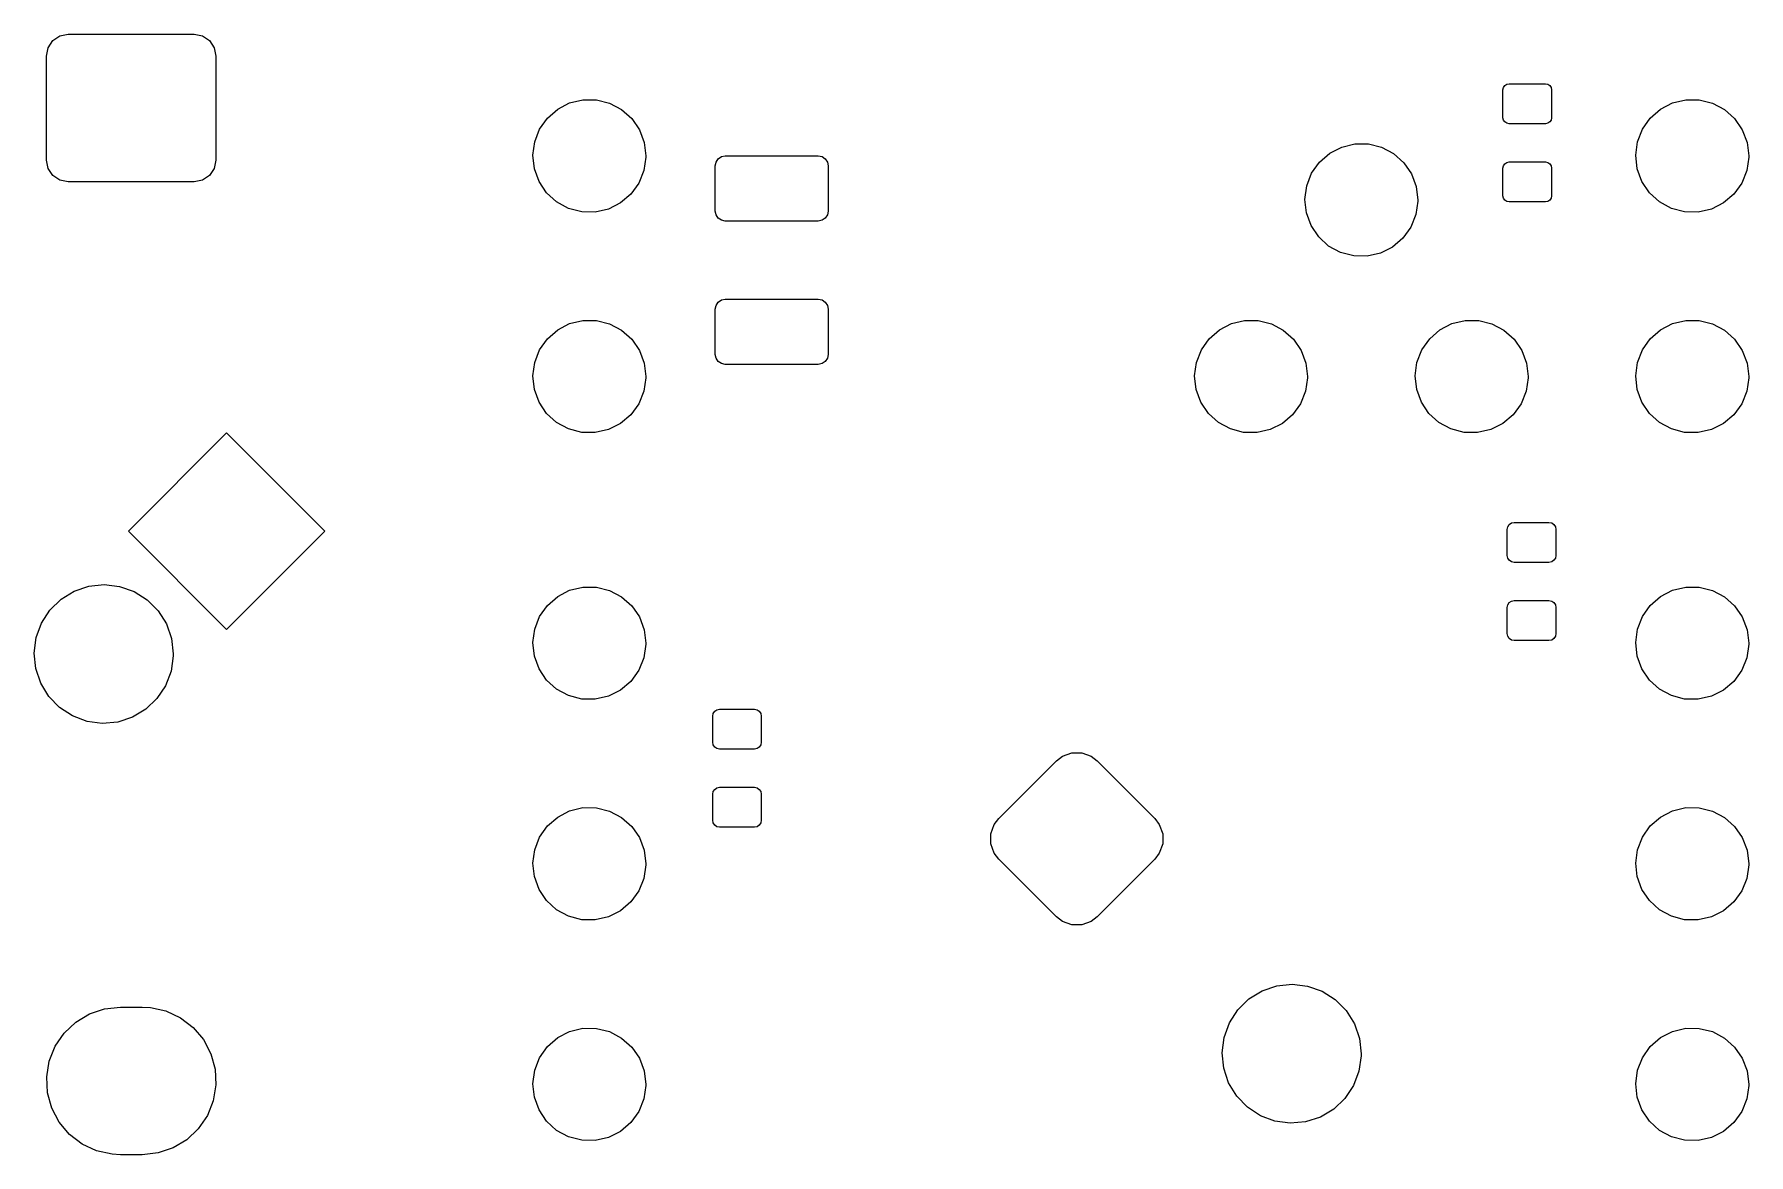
# Model space of a CAD drawing. Extents: x 100.2 to 143.8, y -109.8 to -50.2.
# Drawn here: x 101.36 to 121.1, y -78.3 to -65.4 of the extents above; entities that cross this region are included whole.
import ezdxf

# ---------------------------------------------------------------- set-up
doc = ezdxf.new("R2010")
doc.units = 0
doc.layers.add('BLACK', color=7, linetype='CONTINUOUS')

msp = doc.modelspace()

# ---------------------------------------------------------------- linework, layer by layer
at = {"layer": 'BLACK', "linetype": 'CONTINUOUS'}
for p, q in [((101.519, -65.5543), (101.573, -65.4732)), ((101.573, -65.4732), (101.654, -65.419)), ((101.654, -65.419), (101.75, -65.4)), ((101.75, -65.4), (103.2, -65.4)), ((103.2, -65.4), (103.296, -65.419)), ((103.296, -65.419), (103.377, -65.4732)), ((103.377, -65.4732), (103.431, -65.5543)), ((101.5, -65.65), (101.519, -65.5543)), ((101.5, -66.85), (101.5, -65.65)), ((103.431, -65.5543), (103.45, -65.65)), ((103.45, -65.65), (103.45, -66.85)), ((118.27, -66.04), (118.275, -66.0132)), ((118.27, -66.36), (118.27, -66.04)), ((118.275, -66.0132), (118.291, -65.9905)), ((118.291, -65.9905), (118.313, -65.9753)), ((118.313, -65.9753), (118.34, -65.97)), ((118.34, -65.97), (118.76, -65.97)), ((118.76, -65.97), (118.787, -65.9753)), ((118.787, -65.9753), (118.809, -65.9905)), ((118.809, -65.9905), (118.825, -66.0132)), ((118.825, -66.0132), (118.83, -66.04)), ((118.83, -66.04), (118.83, -66.36)), ((107.267, -66.3651), (107.385, -66.2624)), ((107.385, -66.2624), (107.523, -66.1908)), ((107.523, -66.1908), (107.675, -66.1543)), ((107.675, -66.1543), (107.831, -66.1551)), ((107.831, -66.1551), (107.983, -66.1932)), ((107.983, -66.1932), (108.121, -66.2663)), ((108.121, -66.2663), (108.238, -66.3701)), ((119.967, -66.3651), (120.085, -66.2624)), ((120.085, -66.2624), (120.223, -66.1908)), ((120.223, -66.1908), (120.375, -66.1543)), ((120.375, -66.1543), (120.531, -66.1551)), ((120.531, -66.1551), (120.683, -66.1932)), ((120.683, -66.1932), (120.821, -66.2663)), ((120.821, -66.2663), (120.938, -66.3701)), ((107.12, -66.6384), (107.177, -66.4928)), ((107.177, -66.4928), (107.267, -66.3651)), ((108.238, -66.3701), (108.326, -66.4989)), ((108.326, -66.4989), (108.381, -66.645)), ((118.275, -66.3868), (118.27, -66.36)), ((118.291, -66.4095), (118.275, -66.3868)), ((118.313, -66.4247), (118.291, -66.4095)), ((118.34, -66.43), (118.313, -66.4247)), ((118.76, -66.43), (118.34, -66.43)), ((118.787, -66.4247), (118.76, -66.43)), ((118.809, -66.4095), (118.787, -66.4247)), ((118.825, -66.3868), (118.809, -66.4095)), ((118.83, -66.36), (118.825, -66.3868)), ((119.82, -66.6384), (119.877, -66.4928)), ((119.877, -66.4928), (119.967, -66.3651)), ((120.938, -66.3701), (121.026, -66.4989)), ((121.026, -66.4989), (121.081, -66.645)), ((107.1, -66.7932), (107.12, -66.6384)), ((108.381, -66.645), (108.4, -66.8)), ((116.275, -66.7704), (116.413, -66.6988)), ((116.413, -66.6988), (116.565, -66.6623)), ((116.565, -66.6623), (116.721, -66.6631)), ((116.721, -66.6631), (116.873, -66.7012)), ((116.873, -66.7012), (117.011, -66.7743)), ((119.8, -66.7932), (119.82, -66.6384)), ((121.081, -66.645), (121.1, -66.8)), ((101.519, -66.9457), (101.5, -66.85)), ((103.45, -66.85), (103.431, -66.9457)), ((107.117, -66.9484), (107.1, -66.7932)), ((108.4, -66.8136), (108.378, -66.9682)), ((108.4, -66.8), (108.4, -66.8136)), ((109.2, -66.915), (109.209, -66.871)), ((109.2, -67.435), (109.2, -66.915)), ((109.209, -66.871), (109.234, -66.8337)), ((109.234, -66.8337), (109.271, -66.8088)), ((109.271, -66.8088), (109.315, -66.8)), ((109.315, -66.8), (110.385, -66.8)), ((110.385, -66.8), (110.429, -66.8088)), ((110.429, -66.8088), (110.466, -66.8337)), ((110.466, -66.8337), (110.491, -66.871)), ((110.491, -66.871), (110.5, -66.915)), ((110.5, -66.915), (110.5, -67.435)), ((116.067, -67.0008), (116.157, -66.8731)), ((116.157, -66.8731), (116.275, -66.7704)), ((117.011, -66.7743), (117.128, -66.8781)), ((117.128, -66.8781), (117.216, -67.0069)), ((118.27, -66.94), (118.275, -66.9132)), ((118.275, -66.9132), (118.291, -66.8905)), ((118.291, -66.8905), (118.313, -66.8753)), ((118.313, -66.8753), (118.34, -66.87)), ((118.34, -66.87), (118.76, -66.87)), ((118.76, -66.87), (118.787, -66.8753)), ((118.787, -66.8753), (118.809, -66.8905)), ((118.809, -66.8905), (118.825, -66.9132)), ((118.825, -66.9132), (118.83, -66.94)), ((119.817, -66.9484), (119.8, -66.7932)), ((121.1, -66.8136), (121.078, -66.9682)), ((121.1, -66.8), (121.1, -66.8136)), ((101.573, -67.0268), (101.519, -66.9457)), ((101.654, -67.081), (101.573, -67.0268)), ((101.75, -67.1), (101.654, -67.081)), ((103.2, -67.1), (101.75, -67.1)), ((103.296, -67.081), (103.2, -67.1)), ((103.377, -67.0268), (103.296, -67.081)), ((103.431, -66.9457), (103.377, -67.0268)), ((107.171, -67.0951), (107.117, -66.9484)), ((107.258, -67.2247), (107.171, -67.0951)), ((108.32, -67.1131), (108.228, -67.24)), ((108.378, -66.9682), (108.32, -67.1131)), ((116.01, -67.1464), (116.067, -67.0008)), ((117.216, -67.0069), (117.271, -67.153)), ((118.27, -67.26), (118.27, -66.94)), ((118.83, -66.94), (118.83, -67.26)), ((119.871, -67.0951), (119.817, -66.9484)), ((119.958, -67.2247), (119.871, -67.0951)), ((121.02, -67.1131), (120.928, -67.24)), ((121.078, -66.9682), (121.02, -67.1131)), ((107.373, -67.3298), (107.258, -67.2247)), ((108.228, -67.24), (108.11, -67.3414)), ((115.99, -67.3012), (116.01, -67.1464)), ((116.007, -67.4564), (115.99, -67.3012)), ((117.271, -67.153), (117.29, -67.308)), ((117.29, -67.308), (117.29, -67.3216)), ((118.275, -67.2868), (118.27, -67.26)), ((118.291, -67.3095), (118.275, -67.2868)), ((118.313, -67.3247), (118.291, -67.3095)), ((118.809, -67.3095), (118.787, -67.3247)), ((118.825, -67.2868), (118.809, -67.3095)), ((118.83, -67.26), (118.825, -67.2868)), ((120.073, -67.3298), (119.958, -67.2247)), ((120.928, -67.24), (120.81, -67.3414)), ((107.511, -67.4044), (107.373, -67.3298)), ((107.662, -67.444), (107.511, -67.4044)), ((107.818, -67.4464), (107.662, -67.444)), ((107.97, -67.4116), (107.818, -67.4464)), ((108.11, -67.3414), (107.97, -67.4116)), ((109.209, -67.479), (109.2, -67.435)), ((109.234, -67.5163), (109.209, -67.479)), ((109.271, -67.5412), (109.234, -67.5163)), ((110.466, -67.5163), (110.429, -67.5412)), ((110.491, -67.479), (110.466, -67.5163)), ((110.5, -67.435), (110.491, -67.479)), ((116.061, -67.6031), (116.007, -67.4564)), ((117.268, -67.4762), (117.21, -67.6211)), ((117.29, -67.3216), (117.268, -67.4762)), ((118.34, -67.33), (118.313, -67.3247)), ((118.76, -67.33), (118.34, -67.33)), ((118.787, -67.3247), (118.76, -67.33)), ((120.211, -67.4044), (120.073, -67.3298)), ((120.362, -67.444), (120.211, -67.4044)), ((120.518, -67.4464), (120.362, -67.444)), ((120.67, -67.4116), (120.518, -67.4464)), ((120.81, -67.3414), (120.67, -67.4116)), ((109.315, -67.55), (109.271, -67.5412)), ((110.385, -67.55), (109.315, -67.55)), ((110.429, -67.5412), (110.385, -67.55)), ((116.148, -67.7327), (116.061, -67.6031)), ((117.21, -67.6211), (117.118, -67.748)), ((116.263, -67.8378), (116.148, -67.7327)), ((116.401, -67.9124), (116.263, -67.8378)), ((116.552, -67.952), (116.401, -67.9124)), ((117, -67.8494), (116.86, -67.9196)), ((117.118, -67.748), (117, -67.8494)), ((116.708, -67.9544), (116.552, -67.952)), ((116.86, -67.9196), (116.708, -67.9544)), ((109.209, -68.521), (109.234, -68.4837)), ((109.234, -68.4837), (109.271, -68.4588)), ((109.271, -68.4588), (109.315, -68.45)), ((109.315, -68.45), (110.385, -68.45)), ((110.385, -68.45), (110.429, -68.4588)), ((110.429, -68.4588), (110.466, -68.4837)), ((110.466, -68.4837), (110.491, -68.521)), ((107.523, -68.7308), (107.675, -68.6943)), ((107.675, -68.6943), (107.831, -68.6951)), ((107.831, -68.6951), (107.983, -68.7332)), ((109.2, -68.565), (109.209, -68.521)), ((109.2, -69.085), (109.2, -68.565)), ((110.491, -68.521), (110.5, -68.565)), ((110.5, -68.565), (110.5, -69.085)), ((115.143, -68.7308), (115.295, -68.6943)), ((115.295, -68.6943), (115.451, -68.6951)), ((115.451, -68.6951), (115.603, -68.7332)), ((117.683, -68.7308), (117.835, -68.6943)), ((117.835, -68.6943), (117.991, -68.6951)), ((117.991, -68.6951), (118.143, -68.7332)), ((120.223, -68.7308), (120.375, -68.6943)), ((120.375, -68.6943), (120.531, -68.6951)), ((120.531, -68.6951), (120.683, -68.7332)), ((107.267, -68.9051), (107.385, -68.8024)), ((107.385, -68.8024), (107.523, -68.7308)), ((107.983, -68.7332), (108.121, -68.8063)), ((108.121, -68.8063), (108.238, -68.9101)), ((114.887, -68.9051), (115.005, -68.8024)), ((115.005, -68.8024), (115.143, -68.7308)), ((115.603, -68.7332), (115.741, -68.8063)), ((115.741, -68.8063), (115.858, -68.9101)), ((117.427, -68.9051), (117.545, -68.8024)), ((117.545, -68.8024), (117.683, -68.7308)), ((118.143, -68.7332), (118.281, -68.8063)), ((118.281, -68.8063), (118.398, -68.9101)), ((119.967, -68.9051), (120.085, -68.8024)), ((120.085, -68.8024), (120.223, -68.7308)), ((120.683, -68.7332), (120.821, -68.8063)), ((120.821, -68.8063), (120.938, -68.9101)), ((107.12, -69.1784), (107.177, -69.0328)), ((107.177, -69.0328), (107.267, -68.9051)), ((108.238, -68.9101), (108.326, -69.0389)), ((108.326, -69.0389), (108.381, -69.185)), ((109.209, -69.129), (109.2, -69.085)), ((110.5, -69.085), (110.491, -69.129)), ((114.74, -69.1784), (114.797, -69.0328)), ((114.797, -69.0328), (114.887, -68.9051)), ((115.858, -68.9101), (115.946, -69.0389)), ((115.946, -69.0389), (116.001, -69.185)), ((117.28, -69.1784), (117.337, -69.0328)), ((117.337, -69.0328), (117.427, -68.9051)), ((118.398, -68.9101), (118.486, -69.0389)), ((118.486, -69.0389), (118.541, -69.185)), ((119.82, -69.1784), (119.877, -69.0328)), ((119.877, -69.0328), (119.967, -68.9051)), ((120.938, -68.9101), (121.026, -69.0389)), ((121.026, -69.0389), (121.081, -69.185)), ((107.1, -69.3332), (107.12, -69.1784)), ((108.381, -69.185), (108.4, -69.34)), ((109.234, -69.1663), (109.209, -69.129)), ((109.271, -69.1912), (109.234, -69.1663)), ((109.315, -69.2), (109.271, -69.1912)), ((110.385, -69.2), (109.315, -69.2)), ((110.429, -69.1912), (110.385, -69.2)), ((110.466, -69.1663), (110.429, -69.1912)), ((110.491, -69.129), (110.466, -69.1663)), ((114.72, -69.3332), (114.74, -69.1784)), ((116.001, -69.185), (116.02, -69.34)), ((117.26, -69.3332), (117.28, -69.1784)), ((118.541, -69.185), (118.56, -69.34)), ((119.8, -69.3332), (119.82, -69.1784)), ((121.081, -69.185), (121.1, -69.34)), ((107.117, -69.4884), (107.1, -69.3332)), ((107.171, -69.6351), (107.117, -69.4884)), ((108.4, -69.3536), (108.378, -69.5082)), ((108.4, -69.34), (108.4, -69.3536)), ((114.737, -69.4884), (114.72, -69.3332)), ((114.791, -69.6351), (114.737, -69.4884)), ((116.02, -69.3536), (115.998, -69.5082)), ((116.02, -69.34), (116.02, -69.3536)), ((117.277, -69.4884), (117.26, -69.3332)), ((117.331, -69.6351), (117.277, -69.4884)), ((118.56, -69.3536), (118.538, -69.5082)), ((118.56, -69.34), (118.56, -69.3536)), ((119.817, -69.4884), (119.8, -69.3332)), ((119.871, -69.6351), (119.817, -69.4884)), ((121.1, -69.3536), (121.078, -69.5082)), ((121.1, -69.34), (121.1, -69.3536)), ((107.258, -69.7647), (107.171, -69.6351)), ((108.32, -69.6531), (108.228, -69.78)), ((108.378, -69.5082), (108.32, -69.6531)), ((114.878, -69.7647), (114.791, -69.6351)), ((115.94, -69.6531), (115.848, -69.78)), ((115.998, -69.5082), (115.94, -69.6531)), ((117.418, -69.7647), (117.331, -69.6351)), ((118.48, -69.6531), (118.388, -69.78)), ((118.538, -69.5082), (118.48, -69.6531)), ((119.958, -69.7647), (119.871, -69.6351)), ((121.02, -69.6531), (120.928, -69.78)), ((121.078, -69.5082), (121.02, -69.6531)), ((107.373, -69.8698), (107.258, -69.7647)), ((107.511, -69.9444), (107.373, -69.8698)), ((108.11, -69.8814), (107.97, -69.9516)), ((108.228, -69.78), (108.11, -69.8814)), ((114.993, -69.8698), (114.878, -69.7647)), ((115.131, -69.9444), (114.993, -69.8698)), ((115.73, -69.8814), (115.59, -69.9516)), ((115.848, -69.78), (115.73, -69.8814)), ((117.533, -69.8698), (117.418, -69.7647)), ((117.671, -69.9444), (117.533, -69.8698)), ((118.27, -69.8814), (118.13, -69.9516)), ((118.388, -69.78), (118.27, -69.8814)), ((120.073, -69.8698), (119.958, -69.7647)), ((120.211, -69.9444), (120.073, -69.8698)), ((120.81, -69.8814), (120.67, -69.9516)), ((120.928, -69.78), (120.81, -69.8814)), ((102.441, -71.1206), (103.572, -69.9893)), ((103.572, -69.9893), (104.704, -71.1206)), ((107.662, -69.984), (107.511, -69.9444)), ((107.818, -69.9864), (107.662, -69.984)), ((107.97, -69.9516), (107.818, -69.9864)), ((115.282, -69.984), (115.131, -69.9444)), ((115.438, -69.9864), (115.282, -69.984)), ((115.59, -69.9516), (115.438, -69.9864)), ((117.822, -69.984), (117.671, -69.9444)), ((117.978, -69.9864), (117.822, -69.984)), ((118.13, -69.9516), (117.978, -69.9864)), ((120.362, -69.984), (120.211, -69.9444)), ((120.518, -69.9864), (120.362, -69.984)), ((120.67, -69.9516), (120.518, -69.9864)), ((118.32, -71.1), (118.326, -71.0694)), ((118.326, -71.0694), (118.343, -71.0434)), ((118.343, -71.0434), (118.369, -71.0261)), ((118.369, -71.0261), (118.4, -71.02)), ((118.4, -71.02), (118.8, -71.02)), ((118.8, -71.02), (118.831, -71.0261)), ((118.831, -71.0261), (118.857, -71.0434)), ((118.857, -71.0434), (118.874, -71.0694)), ((118.874, -71.0694), (118.88, -71.1)), ((103.572, -72.252), (102.441, -71.1206)), ((104.704, -71.1206), (103.572, -72.252)), ((118.32, -71.4), (118.32, -71.1)), ((118.88, -71.1), (118.88, -71.4)), ((118.326, -71.4306), (118.32, -71.4)), ((118.343, -71.4566), (118.326, -71.4306)), ((118.369, -71.4739), (118.343, -71.4566)), ((118.857, -71.4566), (118.831, -71.4739)), ((118.874, -71.4306), (118.857, -71.4566)), ((118.88, -71.4), (118.874, -71.4306)), ((118.4, -71.48), (118.369, -71.4739)), ((118.8, -71.48), (118.4, -71.48)), ((118.831, -71.4739), (118.8, -71.48)), ((101.666, -71.9044), (101.818, -71.811)), ((101.818, -71.811), (101.986, -71.7535)), ((101.986, -71.7535), (102.164, -71.7349)), ((102.164, -71.7349), (102.341, -71.756)), ((102.341, -71.756), (102.509, -71.8158)), ((102.509, -71.8158), (102.659, -71.9114)), ((107.385, -71.8724), (107.523, -71.8008)), ((107.523, -71.8008), (107.675, -71.7643)), ((107.675, -71.7643), (107.831, -71.7651)), ((107.831, -71.7651), (107.983, -71.8032)), ((107.983, -71.8032), (108.121, -71.8763)), ((120.085, -71.8724), (120.223, -71.8008)), ((120.223, -71.8008), (120.375, -71.7643)), ((120.375, -71.7643), (120.531, -71.7651)), ((120.531, -71.7651), (120.683, -71.8032)), ((120.683, -71.8032), (120.821, -71.8763)), ((101.442, -72.1791), (101.538, -72.0292)), ((101.538, -72.0292), (101.666, -71.9044)), ((102.659, -71.9114), (102.785, -72.0379)), ((102.785, -72.0379), (102.88, -72.1892)), ((107.177, -72.1028), (107.267, -71.9751)), ((107.267, -71.9751), (107.385, -71.8724)), ((108.121, -71.8763), (108.238, -71.9801)), ((108.238, -71.9801), (108.326, -72.1089)), ((118.32, -72), (118.326, -71.9694)), ((118.32, -72.3), (118.32, -72)), ((118.326, -71.9694), (118.343, -71.9434)), ((118.343, -71.9434), (118.369, -71.9261)), ((118.369, -71.9261), (118.4, -71.92)), ((118.4, -71.92), (118.8, -71.92)), ((118.8, -71.92), (118.831, -71.9261)), ((118.831, -71.9261), (118.857, -71.9434)), ((118.857, -71.9434), (118.874, -71.9694)), ((118.874, -71.9694), (118.88, -72)), ((118.88, -72), (118.88, -72.3)), ((119.877, -72.1028), (119.967, -71.9751)), ((119.967, -71.9751), (120.085, -71.8724)), ((120.821, -71.8763), (120.938, -71.9801)), ((120.938, -71.9801), (121.026, -72.1089)), ((101.381, -72.3467), (101.442, -72.1791)), ((102.88, -72.1892), (102.938, -72.3576)), ((107.1, -72.4032), (107.12, -72.2484)), ((107.12, -72.2484), (107.177, -72.1028)), ((108.326, -72.1089), (108.381, -72.255)), ((108.381, -72.255), (108.4, -72.41)), ((119.8, -72.4032), (119.82, -72.2484)), ((119.82, -72.2484), (119.877, -72.1028)), ((121.026, -72.1089), (121.081, -72.255)), ((121.081, -72.255), (121.1, -72.41)), ((101.358, -72.5237), (101.381, -72.3467)), ((102.938, -72.3576), (102.958, -72.5348)), ((107.117, -72.5584), (107.1, -72.4032)), ((108.4, -72.4236), (108.378, -72.5782)), ((108.4, -72.41), (108.4, -72.4236)), ((118.326, -72.3306), (118.32, -72.3)), ((118.343, -72.3566), (118.326, -72.3306)), ((118.369, -72.3739), (118.343, -72.3566)), ((118.4, -72.38), (118.369, -72.3739)), ((118.8, -72.38), (118.4, -72.38)), ((118.831, -72.3739), (118.8, -72.38)), ((118.857, -72.3566), (118.831, -72.3739)), ((118.874, -72.3306), (118.857, -72.3566)), ((118.88, -72.3), (118.874, -72.3306)), ((119.817, -72.5584), (119.8, -72.4032)), ((121.1, -72.4236), (121.078, -72.5782)), ((121.1, -72.41), (121.1, -72.4236)), ((101.376, -72.7012), (101.358, -72.5237)), ((102.958, -72.5572), (102.933, -72.7338)), ((102.958, -72.5348), (102.958, -72.5572)), ((107.171, -72.7051), (107.117, -72.5584)), ((108.378, -72.5782), (108.32, -72.7231)), ((119.871, -72.7051), (119.817, -72.5584)), ((121.078, -72.5782), (121.02, -72.7231)), ((101.432, -72.8704), (101.376, -72.7012)), ((102.933, -72.7338), (102.87, -72.9005)), ((107.258, -72.8347), (107.171, -72.7051)), ((107.373, -72.9398), (107.258, -72.8347)), ((108.32, -72.7231), (108.228, -72.85)), ((119.958, -72.8347), (119.871, -72.7051)), ((120.073, -72.9398), (119.958, -72.8347)), ((121.02, -72.7231), (120.928, -72.85)), ((101.524, -73.023), (101.432, -72.8704)), ((101.648, -73.1513), (101.524, -73.023)), ((102.87, -72.9005), (102.771, -73.0491)), ((107.511, -73.0144), (107.373, -72.9398)), ((107.662, -73.054), (107.511, -73.0144)), ((107.97, -73.0216), (107.818, -73.0564)), ((108.11, -72.9514), (107.97, -73.0216)), ((108.228, -72.85), (108.11, -72.9514)), ((120.211, -73.0144), (120.073, -72.9398)), ((120.362, -73.054), (120.211, -73.0144)), ((120.67, -73.0216), (120.518, -73.0564)), ((120.81, -72.9514), (120.67, -73.0216)), ((120.928, -72.85), (120.81, -72.9514)), ((101.797, -73.2489), (101.648, -73.1513)), ((102.642, -73.1721), (102.489, -73.2634)), ((102.771, -73.0491), (102.642, -73.1721)), ((107.818, -73.0564), (107.662, -73.054)), ((109.17, -73.25), (109.176, -73.2194)), ((109.176, -73.2194), (109.193, -73.1934)), ((109.193, -73.1934), (109.219, -73.1761)), ((109.219, -73.1761), (109.25, -73.17)), ((109.25, -73.17), (109.65, -73.17)), ((109.65, -73.17), (109.681, -73.1761)), ((109.681, -73.1761), (109.707, -73.1934)), ((109.707, -73.1934), (109.724, -73.2194)), ((109.724, -73.2194), (109.73, -73.25)), ((120.518, -73.0564), (120.362, -73.054)), ((101.965, -73.3111), (101.797, -73.2489)), ((102.141, -73.3347), (101.965, -73.3111)), ((102.319, -73.3185), (102.141, -73.3347)), ((102.489, -73.2634), (102.319, -73.3185)), ((109.17, -73.55), (109.17, -73.25)), ((109.73, -73.25), (109.73, -73.55)), ((109.176, -73.5806), (109.17, -73.55)), ((109.193, -73.6066), (109.176, -73.5806)), ((109.219, -73.6239), (109.193, -73.6066)), ((109.25, -73.63), (109.219, -73.6239)), ((109.65, -73.63), (109.25, -73.63)), ((109.681, -73.6239), (109.65, -73.63)), ((109.707, -73.6066), (109.681, -73.6239)), ((109.724, -73.5806), (109.707, -73.6066)), ((109.73, -73.55), (109.724, -73.5806)), ((112.464, -74.4295), (113.13, -73.7643)), ((113.13, -73.7643), (113.198, -73.7119)), ((113.198, -73.7119), (113.305, -73.6727)), ((113.305, -73.6727), (113.42, -73.6727)), ((113.42, -73.6727), (113.527, -73.7119)), ((113.527, -73.7119), (113.596, -73.7643)), ((113.596, -73.7643), (114.261, -74.4295)), ((109.17, -74.15), (109.176, -74.1194)), ((109.17, -74.45), (109.17, -74.15)), ((109.176, -74.1194), (109.193, -74.0934)), ((109.193, -74.0934), (109.219, -74.0761)), ((109.219, -74.0761), (109.25, -74.07)), ((109.25, -74.07), (109.65, -74.07)), ((109.65, -74.07), (109.681, -74.0761)), ((109.681, -74.0761), (109.707, -74.0934)), ((109.707, -74.0934), (109.724, -74.1194)), ((109.724, -74.1194), (109.73, -74.15)), ((109.73, -74.15), (109.73, -74.45)), ((107.267, -74.5151), (107.385, -74.4124)), ((107.385, -74.4124), (107.523, -74.3408)), ((107.523, -74.3408), (107.675, -74.3043)), ((107.675, -74.3043), (107.831, -74.3051)), ((107.831, -74.3051), (107.983, -74.3432)), ((107.983, -74.3432), (108.121, -74.4163)), ((108.121, -74.4163), (108.238, -74.5201)), ((119.967, -74.5151), (120.085, -74.4124)), ((120.085, -74.4124), (120.223, -74.3408)), ((120.223, -74.3408), (120.375, -74.3043)), ((120.375, -74.3043), (120.531, -74.3051)), ((120.531, -74.3051), (120.683, -74.3432)), ((120.683, -74.3432), (120.821, -74.4163)), ((120.821, -74.4163), (120.938, -74.5201)), ((107.177, -74.6428), (107.267, -74.5151)), ((108.238, -74.5201), (108.326, -74.6489)), ((109.176, -74.4806), (109.17, -74.45)), ((109.193, -74.5066), (109.176, -74.4806)), ((109.219, -74.5239), (109.193, -74.5066)), ((109.25, -74.53), (109.219, -74.5239)), ((109.65, -74.53), (109.25, -74.53)), ((109.681, -74.5239), (109.65, -74.53)), ((109.707, -74.5066), (109.681, -74.5239)), ((109.724, -74.4806), (109.707, -74.5066)), ((109.73, -74.45), (109.724, -74.4806)), ((112.373, -74.6053), (112.412, -74.4978)), ((112.373, -74.7198), (112.373, -74.6053)), ((112.412, -74.4978), (112.464, -74.4295)), ((114.261, -74.4295), (114.313, -74.4978)), ((114.313, -74.4978), (114.352, -74.6053)), ((114.352, -74.6053), (114.352, -74.7198)), ((119.877, -74.6428), (119.967, -74.5151)), ((120.938, -74.5201), (121.026, -74.6489)), ((107.1, -74.9432), (107.12, -74.7884)), ((107.12, -74.7884), (107.177, -74.6428)), ((108.326, -74.6489), (108.381, -74.795)), ((108.381, -74.795), (108.4, -74.95)), ((112.412, -74.8274), (112.373, -74.7198)), ((114.352, -74.7198), (114.313, -74.8274)), ((119.8, -74.9432), (119.82, -74.7884)), ((119.82, -74.7884), (119.877, -74.6428)), ((121.026, -74.6489), (121.081, -74.795)), ((121.081, -74.795), (121.1, -74.95)), ((107.117, -75.0984), (107.1, -74.9432)), ((108.4, -74.9636), (108.378, -75.1182)), ((108.4, -74.95), (108.4, -74.9636)), ((112.464, -74.8956), (112.412, -74.8274)), ((113.13, -75.5609), (112.464, -74.8956)), ((114.261, -74.8956), (113.596, -75.5609)), ((114.313, -74.8274), (114.261, -74.8956)), ((119.817, -75.0984), (119.8, -74.9432)), ((121.1, -74.9636), (121.078, -75.1182)), ((121.1, -74.95), (121.1, -74.9636)), ((107.171, -75.2451), (107.117, -75.0984)), ((108.378, -75.1182), (108.32, -75.2631)), ((119.871, -75.2451), (119.817, -75.0984)), ((121.078, -75.1182), (121.02, -75.2631)), ((107.258, -75.3747), (107.171, -75.2451)), ((107.373, -75.4798), (107.258, -75.3747)), ((108.228, -75.39), (108.11, -75.4914)), ((108.32, -75.2631), (108.228, -75.39)), ((119.958, -75.3747), (119.871, -75.2451)), ((120.073, -75.4798), (119.958, -75.3747)), ((120.928, -75.39), (120.81, -75.4914)), ((121.02, -75.2631), (120.928, -75.39)), ((107.511, -75.5544), (107.373, -75.4798)), ((107.662, -75.594), (107.511, -75.5544)), ((107.818, -75.5964), (107.662, -75.594)), ((107.97, -75.5616), (107.818, -75.5964)), ((108.11, -75.4914), (107.97, -75.5616)), ((113.198, -75.6133), (113.13, -75.5609)), ((113.596, -75.5609), (113.527, -75.6133)), ((120.211, -75.5544), (120.073, -75.4798)), ((120.362, -75.594), (120.211, -75.5544)), ((120.518, -75.5964), (120.362, -75.594)), ((120.67, -75.5616), (120.518, -75.5964)), ((120.81, -75.4914), (120.67, -75.5616)), ((113.305, -75.6524), (113.198, -75.6133)), ((113.42, -75.6524), (113.305, -75.6524)), ((113.527, -75.6133), (113.42, -75.6524)), ((115.497, -76.4136), (115.666, -76.3561)), ((115.666, -76.3561), (115.843, -76.3375)), ((115.843, -76.3375), (116.02, -76.3586)), ((116.02, -76.3586), (116.188, -76.4184)), ((115.217, -76.6318), (115.345, -76.507)), ((115.345, -76.507), (115.497, -76.4136)), ((116.188, -76.4184), (116.339, -76.514)), ((116.339, -76.514), (116.464, -76.6405)), ((101.703, -76.8991), (101.836, -76.773)), ((101.836, -76.773), (101.993, -76.6784)), ((101.993, -76.6784), (102.167, -76.6198)), ((102.167, -76.6198), (102.35, -76.6)), ((102.35, -76.6), (102.6, -76.6)), ((102.6, -76.6), (102.695, -76.6053)), ((102.695, -76.6053), (102.874, -76.6453)), ((102.874, -76.6453), (103.04, -76.7229)), ((103.04, -76.7229), (103.186, -76.8345)), ((115.06, -76.9493), (115.121, -76.7817)), ((115.121, -76.7817), (115.217, -76.6318)), ((116.464, -76.6405), (116.559, -76.7918)), ((116.559, -76.7918), (116.618, -76.9602)), ((101.599, -77.0509), (101.703, -76.8991)), ((103.186, -76.8345), (103.305, -76.9747)), ((103.305, -76.9747), (103.39, -77.1371)), ((107.267, -77.0551), (107.385, -76.9524)), ((107.385, -76.9524), (107.523, -76.8808)), ((107.523, -76.8808), (107.675, -76.8443)), ((107.675, -76.8443), (107.831, -76.8451)), ((107.831, -76.8451), (107.983, -76.8832)), ((107.983, -76.8832), (108.121, -76.9563)), ((108.121, -76.9563), (108.238, -77.0601)), ((115.038, -77.1263), (115.06, -76.9493)), ((116.618, -76.9602), (116.637, -77.1374)), ((119.967, -77.0551), (120.085, -76.9524)), ((120.085, -76.9524), (120.223, -76.8808)), ((120.223, -76.8808), (120.375, -76.8443)), ((120.375, -76.8443), (120.531, -76.8451)), ((120.531, -76.8451), (120.683, -76.8832)), ((120.683, -76.8832), (120.821, -76.9563)), ((120.821, -76.9563), (120.938, -77.0601)), ((101.531, -77.2214), (101.599, -77.0509)), ((103.39, -77.1371), (103.439, -77.3141)), ((107.12, -77.3284), (107.177, -77.1828)), ((107.177, -77.1828), (107.267, -77.0551)), ((108.238, -77.0601), (108.326, -77.1889)), ((108.326, -77.1889), (108.381, -77.335)), ((115.055, -77.3038), (115.038, -77.1263)), ((116.637, -77.1598), (116.612, -77.3364)), ((116.637, -77.1374), (116.637, -77.1598)), ((119.82, -77.3284), (119.877, -77.1828)), ((119.877, -77.1828), (119.967, -77.0551)), ((120.938, -77.0601), (121.026, -77.1889)), ((121.026, -77.1889), (121.081, -77.335)), ((101.501, -77.4026), (101.531, -77.2214)), ((103.439, -77.3141), (103.449, -77.4974)), ((107.1, -77.4832), (107.12, -77.3284)), ((108.381, -77.335), (108.4, -77.49)), ((115.111, -77.473), (115.055, -77.3038)), ((116.612, -77.3364), (116.549, -77.5031)), ((119.8, -77.4832), (119.82, -77.3284)), ((121.081, -77.335), (121.1, -77.49)), ((101.511, -77.5859), (101.501, -77.4026)), ((101.56, -77.7629), (101.511, -77.5859)), ((103.449, -77.4974), (103.419, -77.6786)), ((107.117, -77.6384), (107.1, -77.4832)), ((108.4, -77.5036), (108.378, -77.6582)), ((108.4, -77.49), (108.4, -77.5036)), ((115.204, -77.6256), (115.111, -77.473)), ((116.549, -77.5031), (116.45, -77.6517)), ((119.817, -77.6384), (119.8, -77.4832)), ((121.1, -77.5036), (121.078, -77.6582)), ((121.1, -77.49), (121.1, -77.5036)), ((101.645, -77.9253), (101.56, -77.7629)), ((103.419, -77.6786), (103.351, -77.8491)), ((107.171, -77.7851), (107.117, -77.6384)), ((108.378, -77.6582), (108.32, -77.8031)), ((115.327, -77.7538), (115.204, -77.6256)), ((115.477, -77.8515), (115.327, -77.7538)), ((116.321, -77.7747), (116.168, -77.866)), ((116.45, -77.6517), (116.321, -77.7747)), ((119.871, -77.7851), (119.817, -77.6384)), ((121.078, -77.6582), (121.02, -77.8031)), ((101.764, -78.0655), (101.645, -77.9253)), ((103.351, -77.8491), (103.247, -78.0009)), ((107.258, -77.9147), (107.171, -77.7851)), ((107.373, -78.0198), (107.258, -77.9147)), ((108.228, -77.93), (108.11, -78.0314)), ((108.32, -77.8031), (108.228, -77.93)), ((115.644, -77.9137), (115.477, -77.8515)), ((115.821, -77.9373), (115.644, -77.9137)), ((115.998, -77.9211), (115.821, -77.9373)), ((116.168, -77.866), (115.998, -77.9211)), ((119.958, -77.9147), (119.871, -77.7851)), ((120.073, -78.0198), (119.958, -77.9147)), ((120.928, -77.93), (120.81, -78.0314)), ((121.02, -77.8031), (120.928, -77.93)), ((101.91, -78.1771), (101.764, -78.0655)), ((102.076, -78.2547), (101.91, -78.1771)), ((103.114, -78.1271), (102.957, -78.2216)), ((103.247, -78.0009), (103.114, -78.1271)), ((107.511, -78.0944), (107.373, -78.0198)), ((107.662, -78.134), (107.511, -78.0944)), ((107.818, -78.1364), (107.662, -78.134)), ((107.97, -78.1016), (107.818, -78.1364)), ((108.11, -78.0314), (107.97, -78.1016)), ((120.211, -78.0944), (120.073, -78.0198)), ((120.362, -78.134), (120.211, -78.0944)), ((120.518, -78.1364), (120.362, -78.134)), ((120.67, -78.1016), (120.518, -78.1364)), ((120.81, -78.0314), (120.67, -78.1016)), ((102.255, -78.2947), (102.076, -78.2547)), ((102.35, -78.3), (102.255, -78.2947)), ((102.6, -78.3), (102.35, -78.3)), ((102.783, -78.2802), (102.6, -78.3)), ((102.957, -78.2216), (102.783, -78.2802))]:
    msp.add_line(p, q, dxfattribs=at)

doc.saveas('drawing.dxf')
